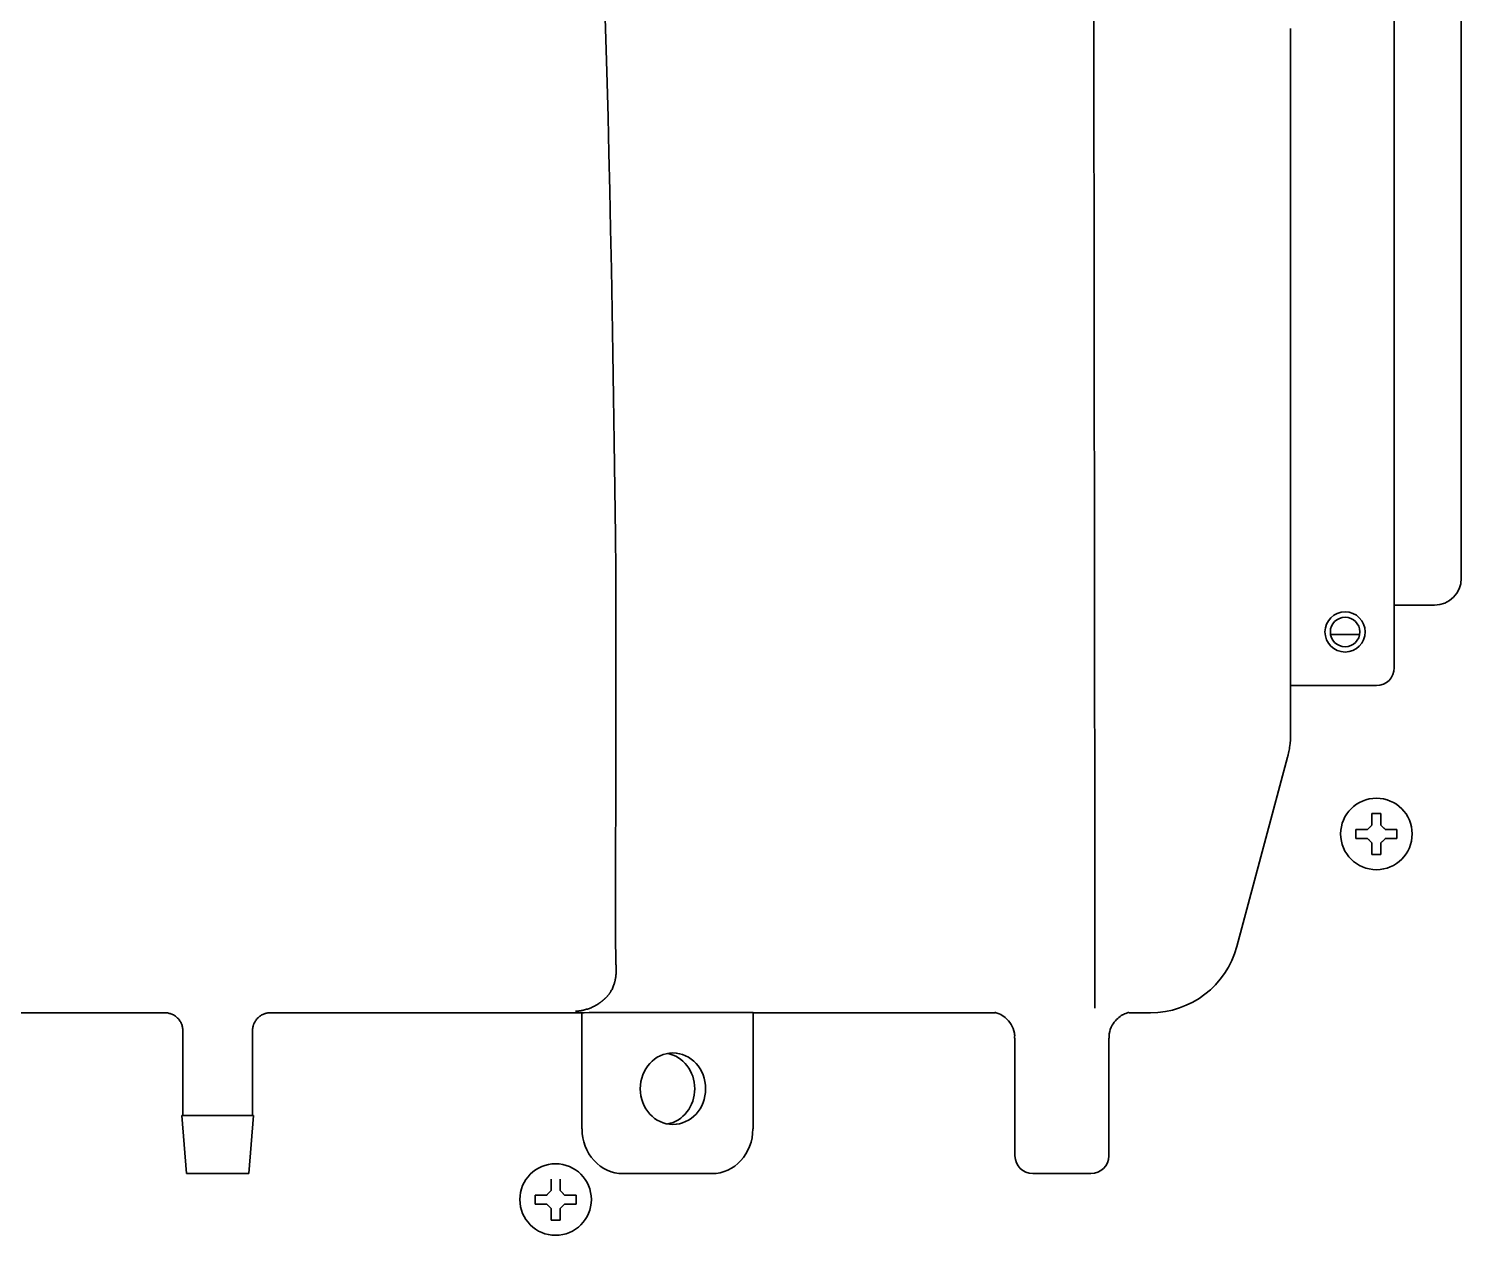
# Model space of a CAD drawing. Extents: x 6327 to 10269, y -393 to 3036.
# Drawn here: x 8597.3 to 8757.6, y 2335.8 to 2470.8 of the extents above; entities that cross this region are included whole.
import ezdxf

# ---------------------------------------------------------------- set-up
doc = ezdxf.new("R2010")
doc.units = 0
doc.header["$LTSCALE"] = 5
doc.layers.add('1', color=7, linetype='CONTINUOUS', true_color=0xffffff)

msp = doc.modelspace()

# ---------------------------------------------------------------- linework, layer by layer
at = {"layer": '1', "color": 7, "linetype": 'Continuous', "lineweight": 35}
for p, q in [((8750.07, 2399.33), (8750.07, 2574.45)), ((8757.57, 2473.33), (8757.57, 2409.33)), ((8738.47, 2470.82), (8738.47, 2391.92)), ((8754.57, 2406.33), (8750.07, 2406.33)), ((8742.95, 2403.03), (8746.19, 2403.03)), ((8738.47, 2397.33), (8748.07, 2397.33)), ((8738.13, 2389.31), (8736.41, 2382.9)), ((8736.41, 2382.9), (8732.46, 2368.14)), ((8745.77, 2380.73), (8745.77, 2381.23)), ((8750.37, 2381.23), (8750.37, 2380.73)), ((8745.77, 2380.23), (8745.77, 2380.73)), ((8750.37, 2380.73), (8750.37, 2380.23)), ((8598.56, 2360.73), (8596.02, 2360.73)), ((8606.07, 2360.74), (8606.07, 2360.73)), ((8612.57, 2360.73), (8606.07, 2360.73)), ((8630.87, 2360.73), (8624.37, 2360.73)), ((8640.93, 2360.73), (8638.39, 2360.73)), ((8655.09, 2360.73), (8648.44, 2360.73)), ((8659.45, 2360.73), (8657.96, 2360.73)), ((8659.19, 2360.73), (8659.19, 2347.73)), ((8659.45, 2360.73), (8660.04, 2360.75)), ((8660.7, 2360.76), (8678.07, 2360.74)), ((8678.37, 2347.73), (8678.37, 2360.74)), ((8680.59, 2360.73), (8678.37, 2360.73)), ((8684.78, 2360.73), (8683.46, 2360.73)), ((8695.66, 2360.73), (8691.71, 2360.73)), ((8705.42, 2360.73), (8702.59, 2360.73)), ((8722.8, 2360.73), (8720.41, 2360.73)), ((8614.57, 2358.73), (8614.57, 2349.23)), ((8622.37, 2349.23), (8622.37, 2358.73)), ((8707.65, 2357.88), (8707.65, 2344.73)), ((8718.15, 2344.73), (8718.15, 2357.88)), ((8618.47, 2349.23), (8614.47, 2349.23)), ((8614.47, 2349.23), (8614.97, 2342.73)), ((8622.47, 2349.23), (8618.47, 2349.23)), ((8621.97, 2342.73), (8622.47, 2349.23)), ((8659.23, 2347.73), (8659.19, 2347.73)), ((8614.97, 2342.73), (8621.97, 2342.73)), ((8664.61, 2342.73), (8663.8, 2342.73)), ((8673.76, 2342.73), (8664.61, 2342.73)), ((8709.65, 2342.73), (8716.15, 2342.73)), ((8653.97, 2339.83), (8653.97, 2340.33)), ((8653.97, 2339.33), (8653.97, 2339.83)), ((8658.57, 2340.33), (8658.57, 2339.83)), ((8658.57, 2339.83), (8658.57, 2339.33))]:
    msp.add_line(p, q, dxfattribs=at)
for centre, radius in [((8744.57, 2403.33), 2.25), ((8744.57, 2403.33), 1.65), ((8748.07, 2380.73), 4), ((8656.27, 2339.83), 4)]:
    msp.add_circle(centre, radius, dxfattribs=at)
for centre, radius, start, end in [((8754.57, 2409.33), 3, 270, 0), ((8748.07, 2399.33), 2, 270, 0), ((8709.65, 2344.73), 2, 180, 270), ((8716.15, 2344.73), 2, 270, 0)]:
    msp.add_arc(centre, radius, start, end, dxfattribs=at)
for centre, major_axis, ratio, start_param, end_param in [((8659.47, 2322.34), (-0.07, -182.94), 0.021861, 2.096015, 3.159067), ((8673.12, 3679.24), (-6.5, -2718.37), 0.002943, 5.199343, 5.215314), ((8733.48, 2391.25), (-0.44, -10.02), 0.496953, 1.654986, 1.659584), ((8722.8, 2370.73), (6.09, -7.94), 0.999758, 5.628804, 6.937567), ((8660.49, 2360.75), (-0.5, -0.003), 0.017454, 4.296121, 5.866917), ((8677.87, 2360.74), (-0.5, -0.003), 0.017454, 3.141082, 4.296121), ((8668.17, 2352.23), (0, 4), 0.914651, 3.308194, 6.116583), ((8663.8, 2347.73), (0, 5), 0.914651, 1.570796, 3.141593), ((8673.76, 2347.73), (0, -5), 0.914651, 0, 1.570796)]:
    msp.add_ellipse(centre, major_axis=major_axis, ratio=ratio, start_param=start_param, end_param=end_param, dxfattribs=at)
msp.add_ellipse((8669.39, 2352.23), major_axis=(0, -4), ratio=0.914651, dxfattribs=at)
for points, degree in [([(8716.43, 2501.74), (8716.59, 2369.25)], 1), ([(8747.57, 2381.73), (8747.57, 2381.78), (8747.57, 2381.89), (8747.57, 2382.05), (8747.57, 2382.21), (8747.57, 2382.36), (8747.57, 2382.52), (8747.57, 2382.67), (8747.57, 2382.84), (8747.57, 2382.96), (8747.57, 2383.03)], 3), ([(8747.57, 2383.03), (8747.74, 2383.03), (8748.07, 2383.03), (8748.41, 2383.03), (8748.57, 2383.03)], 3), ([(8747.07, 2381.23), (8747.1, 2381.25), (8747.14, 2381.3), (8747.22, 2381.37), (8747.29, 2381.44), (8747.36, 2381.51), (8747.43, 2381.58), (8747.5, 2381.65), (8747.55, 2381.7), (8747.57, 2381.73)], 3), ([(8748.57, 2381.73), (8748.6, 2381.7), (8748.65, 2381.65), (8748.72, 2381.58), (8748.8, 2381.5), (8748.87, 2381.43), (8748.93, 2381.36), (8749, 2381.3), (8749.05, 2381.25), (8749.07, 2381.23)], 3), ([(8749.07, 2381.23), (8749.13, 2381.23), (8749.24, 2381.23), (8749.4, 2381.23), (8749.56, 2381.23), (8749.71, 2381.23), (8749.86, 2381.23), (8750.02, 2381.23), (8750.19, 2381.23), (8750.31, 2381.23), (8750.37, 2381.23)], 3), ([(8747.07, 2380.23), (8747.02, 2380.23), (8746.91, 2380.23), (8746.75, 2380.23), (8746.59, 2380.23), (8746.43, 2380.23), (8746.28, 2380.23), (8746.13, 2380.23), (8745.96, 2380.23), (8745.84, 2380.23), (8745.77, 2380.23)], 3), ([(8747.57, 2379.73), (8747.55, 2379.75), (8747.5, 2379.8), (8747.42, 2379.88), (8747.35, 2379.95), (8747.28, 2380.02), (8747.21, 2380.09), (8747.14, 2380.16), (8747.1, 2380.2), (8747.07, 2380.23)], 3), ([(8749.07, 2380.23), (8749.05, 2380.2), (8749, 2380.15), (8748.93, 2380.08), (8748.86, 2380.01), (8748.79, 2379.94), (8748.72, 2379.87), (8748.64, 2379.8), (8748.6, 2379.75), (8748.57, 2379.73)], 3), ([(8748.57, 2379.73), (8748.57, 2379.67), (8748.57, 2379.56), (8748.57, 2379.4), (8748.57, 2379.24), (8748.57, 2379.09), (8748.57, 2378.94), (8748.57, 2378.78), (8748.57, 2378.61), (8748.57, 2378.49), (8748.57, 2378.43)], 3), ([(8748.57, 2378.43), (8748.41, 2378.43), (8748.07, 2378.43), (8747.74, 2378.43), (8747.57, 2378.43)], 3), ([(8716.59, 2361.25), (8716.59, 2361.25), (8716.59, 2361.29), (8716.59, 2361.41), (8716.59, 2361.61), (8716.59, 2361.88), (8716.59, 2362.23), (8716.59, 2362.63), (8716.59, 2363.1), (8716.59, 2363.63), (8716.59, 2364.21), (8716.59, 2364.84), (8716.59, 2365.51), (8716.59, 2366.21), (8716.59, 2366.94), (8716.59, 2367.7), (8716.59, 2368.47), (8716.59, 2368.99), (8716.59, 2369.25)], 3), ([(8657.96, 2360.73), (8656.57, 2360.72), (8655.09, 2360.73)], 2), ([(8683.46, 2360.72), (8681.97, 2360.73), (8680.59, 2360.72)], 2), ([(8655.77, 2340.83), (8655.77, 2340.88), (8655.77, 2340.99), (8655.77, 2341.15), (8655.77, 2341.31), (8655.77, 2341.46), (8655.77, 2341.62), (8655.77, 2341.77), (8655.77, 2341.94), (8655.77, 2342.06), (8655.77, 2342.13)], 3), ([(8655.27, 2340.33), (8655.3, 2340.35), (8655.34, 2340.4), (8655.42, 2340.47), (8655.49, 2340.54), (8655.56, 2340.61), (8655.63, 2340.68), (8655.7, 2340.75), (8655.75, 2340.8), (8655.77, 2340.83)], 3), ([(8656.77, 2340.83), (8656.8, 2340.8), (8656.85, 2340.75), (8656.92, 2340.68), (8657, 2340.6), (8657.07, 2340.53), (8657.13, 2340.46), (8657.2, 2340.4), (8657.25, 2340.35), (8657.27, 2340.33)], 3), ([(8657.27, 2340.33), (8657.33, 2340.33), (8657.44, 2340.33), (8657.6, 2340.33), (8657.76, 2340.33), (8657.91, 2340.33), (8658.06, 2340.33), (8658.22, 2340.33), (8658.39, 2340.33), (8658.51, 2340.33), (8658.57, 2340.33)], 3), ([(8655.27, 2339.33), (8655.22, 2339.33), (8655.11, 2339.33), (8654.95, 2339.33), (8654.79, 2339.33), (8654.63, 2339.33), (8654.48, 2339.33), (8654.33, 2339.33), (8654.16, 2339.33), (8654.04, 2339.33), (8653.97, 2339.33)], 3), ([(8655.77, 2338.83), (8655.75, 2338.85), (8655.7, 2338.9), (8655.62, 2338.98), (8655.55, 2339.05), (8655.48, 2339.12), (8655.41, 2339.19), (8655.34, 2339.26), (8655.3, 2339.3), (8655.27, 2339.33)], 3), ([(8657.27, 2339.33), (8657.25, 2339.3), (8657.2, 2339.25), (8657.13, 2339.18), (8657.06, 2339.11), (8656.99, 2339.04), (8656.92, 2338.97), (8656.84, 2338.9), (8656.8, 2338.85), (8656.77, 2338.83)], 3), ([(8656.77, 2338.83), (8656.77, 2338.77), (8656.77, 2338.66), (8656.77, 2338.5), (8656.77, 2338.34), (8656.77, 2338.19), (8656.77, 2338.04), (8656.77, 2337.88), (8656.77, 2337.71), (8656.77, 2337.59), (8656.77, 2337.53)], 3), ([(8656.77, 2337.53), (8656.61, 2337.53), (8656.27, 2337.53), (8655.94, 2337.53), (8655.77, 2337.53)], 3)]:
    msp.add_open_spline(points, degree=degree, dxfattribs=at)
for points, knots in [([(8663.01, 2407.23), (8663.01, 2408.37), (8663.01, 2409.51), (8662.99, 2411.79), (8662.98, 2412.93), (8662.97, 2414.07)], [0, 0, 0, 0, 0.5, 0.5, 1, 1, 1, 1]), ([(8738.13, 2389.31), (8738.14, 2389.34), (8738.15, 2389.36), (8738.16, 2389.42), (8738.18, 2389.5), (8738.22, 2389.68), (8738.26, 2389.84), (8738.32, 2390.16), (8738.36, 2390.37), (8738.44, 2391.01), (8738.47, 2391.44), (8738.47, 2391.88)], [0, 0, 0, 0, 0.03125, 0.03125, 0.0625, 0.125, 0.25, 0.25, 0.5, 0.5, 1, 1, 1, 1]), ([(8748.57, 2383.03), (8748.57, 2382.82), (8748.57, 2382.61), (8748.57, 2382.29), (8748.57, 2382.18), (8748.57, 2381.95), (8748.57, 2381.84), (8748.57, 2381.73)], [0, 0, 0, 0, 0.5, 0.5, 0.75, 0.75, 1, 1, 1, 1]), ([(8745.77, 2381.23), (8745.98, 2381.23), (8746.19, 2381.23), (8746.51, 2381.23), (8746.62, 2381.23), (8746.84, 2381.23), (8746.96, 2381.23), (8747.07, 2381.23)], [0, 0, 0, 0, 0.5, 0.5, 0.75, 0.75, 1, 1, 1, 1]), ([(8747.57, 2378.43), (8747.57, 2378.63), (8747.57, 2378.84), (8747.57, 2379.16), (8747.57, 2379.27), (8747.57, 2379.5), (8747.57, 2379.61), (8747.57, 2379.73)], [0, 0, 0, 0, 0.5, 0.5, 0.75, 0.75, 1, 1, 1, 1]), ([(8750.37, 2380.23), (8750.17, 2380.23), (8749.96, 2380.23), (8749.64, 2380.23), (8749.53, 2380.23), (8749.3, 2380.23), (8749.19, 2380.23), (8749.07, 2380.23)], [0, 0, 0, 0, 0.5, 0.5, 0.75, 0.75, 1, 1, 1, 1]), ([(8663.03, 2366.06), (8663.02, 2366.1), (8663.02, 2366.16), (8663.02, 2366.27), (8663.02, 2366.37), (8663.01, 2366.47), (8663.01, 2366.57), (8663.01, 2366.68), (8663.01, 2366.78), (8663, 2366.88), (8663, 2366.98), (8663, 2367.08), (8663, 2367.19), (8662.99, 2367.29), (8662.99, 2367.39), (8662.99, 2367.49), (8662.99, 2367.6), (8662.99, 2367.7), (8662.99, 2367.8), (8662.98, 2367.9), (8662.98, 2368.01), (8662.98, 2368.11), (8662.98, 2368.21), (8662.98, 2368.31), (8662.98, 2368.42), (8662.98, 2368.52), (8662.98, 2368.62), (8662.98, 2368.72), (8662.98, 2368.82), (8662.98, 2368.93), (8662.98, 2369), (8662.98, 2369.03)], [0, 0, 0, 0, 0.034473, 0.068944, 0.103415, 0.137885, 0.172354, 0.206823, 0.241292, 0.275761, 0.310231, 0.344701, 0.379171, 0.413643, 0.448115, 0.482589, 0.517065, 0.551542, 0.586021, 0.620502, 0.654986, 0.689472, 0.723961, 0.758454, 0.792949, 0.827448, 0.86195, 0.896456, 0.930967, 0.965481, 1, 1, 1, 1]), ([(8661.95, 2362.47), (8661.96, 2362.48), (8661.99, 2362.51), (8662.02, 2362.54), (8662.06, 2362.58), (8662.09, 2362.62), (8662.13, 2362.66), (8662.16, 2362.7), (8662.19, 2362.74), (8662.23, 2362.78), (8662.26, 2362.82), (8662.29, 2362.87), (8662.32, 2362.91), (8662.35, 2362.95), (8662.38, 2363), (8662.41, 2363.04), (8662.44, 2363.09), (8662.49, 2363.19), (8662.58, 2363.34), (8662.68, 2363.55), (8662.76, 2363.76), (8662.81, 2363.91), (8662.84, 2364), (8662.84, 2364.03), (8662.85, 2364.06), (8662.86, 2364.1), (8662.87, 2364.13), (8662.88, 2364.16), (8662.89, 2364.19), (8662.89, 2364.22), (8662.9, 2364.25), (8662.91, 2364.28), (8662.92, 2364.31), (8662.92, 2364.34), (8662.93, 2364.37), (8662.94, 2364.4), (8662.94, 2364.44), (8662.95, 2364.47), (8662.95, 2364.5), (8662.96, 2364.53), (8662.97, 2364.56), (8662.97, 2364.59), (8662.98, 2364.62), (8662.98, 2364.66), (8662.99, 2364.69), (8662.99, 2364.72), (8663, 2364.75), (8663, 2364.78), (8663, 2364.81), (8663.01, 2364.85), (8663.01, 2364.88), (8663.01, 2364.91), (8663.02, 2364.94), (8663.02, 2364.97), (8663.02, 2365), (8663.03, 2365.04), (8663.03, 2365.07), (8663.03, 2365.1), (8663.03, 2365.13), (8663.04, 2365.16), (8663.04, 2365.2), (8663.04, 2365.23), (8663.04, 2365.26), (8663.04, 2365.29), (8663.04, 2365.32), (8663.04, 2365.36), (8663.05, 2365.39), (8663.05, 2365.42), (8663.05, 2365.45), (8663.05, 2365.48), (8663.05, 2365.52), (8663.05, 2365.55), (8663.05, 2365.58), (8663.05, 2365.61), (8663.05, 2365.64), (8663.05, 2365.68), (8663.04, 2365.71), (8663.04, 2365.74), (8663.04, 2365.77), (8663.04, 2365.81), (8663.04, 2365.84), (8663.04, 2365.87), (8663.04, 2365.9), (8663.03, 2365.93), (8663.03, 2365.97), (8663.03, 2366), (8663.03, 2366.03), (8663.03, 2366.05), (8663.03, 2366.06)], [0, 0, 0, 0, 0.014888, 0.029765, 0.04463, 0.059483, 0.074324, 0.089151, 0.103965, 0.118764, 0.133549, 0.148318, 0.163072, 0.177809, 0.19253, 0.207234, 0.221919, 0.236587, 0.302543, 0.365556, 0.425649, 0.482864, 0.491093, 0.499306, 0.507503, 0.515686, 0.523853, 0.532006, 0.540143, 0.548266, 0.556374, 0.564467, 0.572546, 0.580611, 0.588662, 0.596699, 0.604722, 0.612731, 0.620727, 0.628709, 0.636678, 0.644635, 0.652578, 0.660509, 0.668427, 0.676332, 0.684226, 0.692108, 0.699977, 0.707836, 0.715682, 0.723518, 0.731342, 0.739156, 0.746959, 0.754752, 0.762534, 0.770306, 0.778069, 0.785822, 0.793566, 0.8013, 0.809026, 0.816743, 0.824451, 0.832152, 0.839844, 0.847529, 0.855206, 0.862876, 0.870539, 0.878196, 0.885845, 0.893489, 0.901127, 0.908759, 0.916386, 0.924007, 0.931624, 0.939236, 0.946844, 0.954447, 0.962047, 0.969643, 0.977237, 0.984827, 0.992415, 1, 1, 1, 1]), ([(8658.51, 2360.89), (8658.52, 2360.89), (8658.54, 2360.89), (8658.57, 2360.89), (8658.61, 2360.9), (8658.64, 2360.9), (8658.67, 2360.9), (8658.7, 2360.9), (8658.74, 2360.91), (8658.77, 2360.91), (8658.8, 2360.91), (8658.83, 2360.92), (8658.86, 2360.92), (8658.89, 2360.93), (8658.92, 2360.93), (8658.94, 2360.93), (8658.97, 2360.94), (8659, 2360.94), (8659.03, 2360.95), (8659.05, 2360.95), (8659.08, 2360.95), (8659.1, 2360.96), (8659.13, 2360.96), (8659.15, 2360.97), (8659.18, 2360.97), (8659.2, 2360.98), (8659.23, 2360.98), (8659.25, 2360.99), (8659.27, 2360.99), (8659.29, 2361), (8659.31, 2361), (8659.34, 2361.01), (8659.36, 2361.01), (8659.38, 2361.02), (8659.47, 2361.04), (8659.62, 2361.08), (8659.84, 2361.14), (8660.04, 2361.22), (8660.26, 2361.3), (8660.49, 2361.41), (8660.74, 2361.54), (8660.98, 2361.68), (8661.14, 2361.79), (8661.25, 2361.87), (8661.31, 2361.91), (8661.36, 2361.95), (8661.42, 2361.99), (8661.47, 2362.04), (8661.52, 2362.08), (8661.57, 2362.12), (8661.62, 2362.16), (8661.67, 2362.21), (8661.72, 2362.25), (8661.77, 2362.29), (8661.81, 2362.34), (8661.86, 2362.38), (8661.91, 2362.42), (8661.93, 2362.45), (8661.95, 2362.47)], [0, 0, 0, 0, 0.009635, 0.019144, 0.028529, 0.037788, 0.046923, 0.055933, 0.064817, 0.073577, 0.082211, 0.090721, 0.099106, 0.107365, 0.1155, 0.123509, 0.131394, 0.139153, 0.146788, 0.154297, 0.161682, 0.168941, 0.176076, 0.183085, 0.18997, 0.19673, 0.203364, 0.209874, 0.216258, 0.222517, 0.228652, 0.234661, 0.240546, 0.246305, 0.25194, 0.317238, 0.378821, 0.436688, 0.49084, 0.566566, 0.638712, 0.707282, 0.77228, 0.788869, 0.805256, 0.821442, 0.837426, 0.85321, 0.868792, 0.884173, 0.899353, 0.914332, 0.929111, 0.943689, 0.958067, 0.972244, 0.986222, 1, 1, 1, 1]), ([(8606.07, 2360.73), (8606.06, 2360.73), (8606.03, 2360.73), (8605.99, 2360.73), (8605.94, 2360.73), (8605.9, 2360.73), (8605.86, 2360.73), (8605.81, 2360.73), (8605.77, 2360.73), (8605.73, 2360.73), (8605.68, 2360.73), (8605.64, 2360.73), (8605.6, 2360.73), (8605.55, 2360.73), (8605.51, 2360.73), (8605.47, 2360.73), (8605.42, 2360.73), (8605.38, 2360.73), (8605.34, 2360.73), (8605.29, 2360.73), (8605.25, 2360.73), (8605.21, 2360.73), (8605.16, 2360.73), (8605.12, 2360.73), (8605.08, 2360.73), (8605.03, 2360.73), (8604.99, 2360.73), (8604.95, 2360.73), (8604.9, 2360.73), (8604.86, 2360.73), (8604.82, 2360.73), (8604.77, 2360.73), (8604.73, 2360.73), (8604.69, 2360.73), (8604.64, 2360.73), (8604.6, 2360.73), (8604.56, 2360.73), (8604.52, 2360.73), (8604.47, 2360.73), (8604.43, 2360.73), (8604.39, 2360.73), (8604.34, 2360.73), (8604.3, 2360.73), (8604.26, 2360.73), (8604.21, 2360.73), (8604.17, 2360.73), (8604.13, 2360.73), (8604.09, 2360.73), (8604.04, 2360.73), (8604, 2360.73), (8603.96, 2360.73), (8603.92, 2360.73), (8603.87, 2360.73), (8603.83, 2360.73), (8603.79, 2360.73), (8603.75, 2360.73), (8603.7, 2360.73), (8603.66, 2360.73), (8603.62, 2360.73), (8603.58, 2360.73), (8603.53, 2360.73), (8603.49, 2360.73), (8603.45, 2360.73), (8603.41, 2360.73), (8603.37, 2360.73), (8603.32, 2360.73), (8603.28, 2360.73), (8603.24, 2360.73), (8603.2, 2360.73), (8603.16, 2360.73), (8603.12, 2360.73), (8603.07, 2360.73), (8603.03, 2360.73), (8602.99, 2360.73), (8602.95, 2360.73), (8602.91, 2360.73), (8602.87, 2360.73), (8602.83, 2360.73), (8602.79, 2360.73), (8602.75, 2360.73), (8602.7, 2360.73), (8602.66, 2360.73), (8602.62, 2360.73), (8602.58, 2360.73), (8602.54, 2360.73), (8602.5, 2360.73), (8602.46, 2360.73), (8602.42, 2360.73), (8602.38, 2360.73), (8602.34, 2360.73), (8602.3, 2360.73), (8602.26, 2360.73), (8602.22, 2360.73), (8602.18, 2360.73), (8602.14, 2360.73), (8602.1, 2360.73), (8602.06, 2360.73), (8602.02, 2360.73), (8601.99, 2360.73), (8601.95, 2360.73), (8601.91, 2360.73), (8601.87, 2360.73), (8601.83, 2360.73), (8601.79, 2360.73), (8601.75, 2360.73), (8601.71, 2360.73), (8601.68, 2360.73), (8601.64, 2360.73), (8601.52, 2360.73), (8601.32, 2360.73), (8601.06, 2360.73), (8600.79, 2360.73), (8600.53, 2360.73), (8600.28, 2360.73), (8600.03, 2360.73), (8599.86, 2360.73), (8599.76, 2360.73), (8599.72, 2360.73), (8599.68, 2360.73), (8599.65, 2360.73), (8599.61, 2360.73), (8599.57, 2360.73), (8599.53, 2360.73), (8599.49, 2360.73), (8599.45, 2360.73), (8599.42, 2360.73), (8599.38, 2360.73), (8599.34, 2360.73), (8599.3, 2360.73), (8599.27, 2360.73), (8599.23, 2360.73), (8599.19, 2360.73), (8599.15, 2360.73), (8599.12, 2360.73), (8599.08, 2360.73), (8599.05, 2360.73), (8599.01, 2360.73), (8598.97, 2360.73), (8598.94, 2360.73), (8598.91, 2360.73), (8598.87, 2360.73), (8598.84, 2360.73), (8598.8, 2360.73), (8598.77, 2360.73), (8598.74, 2360.73), (8598.71, 2360.73), (8598.68, 2360.73), (8598.65, 2360.73), (8598.62, 2360.73), (8598.59, 2360.73), (8598.57, 2360.73), (8598.56, 2360.73)], [0, 0, 0, 0, 0.004433, 0.008867, 0.013303, 0.01774, 0.022178, 0.026617, 0.031058, 0.035501, 0.039945, 0.04439, 0.048837, 0.053286, 0.057736, 0.062188, 0.066641, 0.071097, 0.075553, 0.080012, 0.084472, 0.088934, 0.093398, 0.097863, 0.10233, 0.1068, 0.111271, 0.115743, 0.120218, 0.124695, 0.129174, 0.133654, 0.138137, 0.142621, 0.147108, 0.151597, 0.156087, 0.16058, 0.165075, 0.169572, 0.174071, 0.178572, 0.183076, 0.187582, 0.192089, 0.196599, 0.201112, 0.205626, 0.210143, 0.214662, 0.219183, 0.223707, 0.228233, 0.232761, 0.237292, 0.241825, 0.246361, 0.250898, 0.255439, 0.259982, 0.264527, 0.269075, 0.273625, 0.278178, 0.282733, 0.287291, 0.291851, 0.296414, 0.30098, 0.305548, 0.310119, 0.314692, 0.319268, 0.323847, 0.328429, 0.333013, 0.3376, 0.34219, 0.346782, 0.351378, 0.355976, 0.360577, 0.365181, 0.369788, 0.374397, 0.37901, 0.383625, 0.388244, 0.392866, 0.39749, 0.402118, 0.406748, 0.411382, 0.416019, 0.420659, 0.425302, 0.429949, 0.434598, 0.439251, 0.443907, 0.448567, 0.453229, 0.457896, 0.462565, 0.467238, 0.471915, 0.476594, 0.481278, 0.485965, 0.519989, 0.554711, 0.590124, 0.626216, 0.662979, 0.700405, 0.738488, 0.744857, 0.751297, 0.757805, 0.764382, 0.771028, 0.777742, 0.784523, 0.791371, 0.798286, 0.805267, 0.812313, 0.819424, 0.8266, 0.833839, 0.841143, 0.84851, 0.855939, 0.863431, 0.870985, 0.8786, 0.886276, 0.894014, 0.901811, 0.909669, 0.917586, 0.925563, 0.933599, 0.941695, 0.949848, 0.958061, 0.966332, 0.974662, 0.983049, 0.991496, 1, 1, 1, 1]), ([(8612.57, 2360.73), (8612.7, 2360.73), (8612.83, 2360.71), (8613.09, 2360.66), (8613.22, 2360.62), (8613.46, 2360.52), (8613.58, 2360.46), (8613.79, 2360.32), (8613.89, 2360.23), (8614.08, 2360.05), (8614.16, 2359.95), (8614.31, 2359.73), (8614.37, 2359.61), (8614.47, 2359.37), (8614.51, 2359.24), (8614.56, 2358.99), (8614.57, 2358.86), (8614.57, 2358.73)], [0, 0, 0, 0, 0.125, 0.125, 0.25, 0.25, 0.375, 0.375, 0.5, 0.5, 0.625, 0.625, 0.75, 0.75, 0.875, 0.875, 1, 1, 1, 1]), ([(8622.37, 2358.73), (8622.37, 2358.74), (8622.37, 2358.76), (8622.37, 2358.79), (8622.38, 2358.84), (8622.38, 2358.89), (8622.39, 2358.99), (8622.41, 2359.12), (8622.44, 2359.24), (8622.47, 2359.34), (8622.48, 2359.37), (8622.49, 2359.41), (8622.5, 2359.43), (8622.51, 2359.46), (8622.52, 2359.48), (8622.58, 2359.61), (8622.64, 2359.73), (8622.75, 2359.89), (8622.78, 2359.94), (8622.85, 2360.02), (8622.87, 2360.04), (8622.91, 2360.09), (8622.93, 2360.12), (8623.05, 2360.23), (8623.15, 2360.31), (8623.29, 2360.41), (8623.31, 2360.42), (8623.37, 2360.46), (8623.4, 2360.47), (8623.49, 2360.52), (8623.6, 2360.58), (8623.73, 2360.62), (8623.82, 2360.65), (8623.85, 2360.66), (8623.92, 2360.67), (8623.95, 2360.68), (8624.11, 2360.71), (8624.24, 2360.73), (8624.37, 2360.73)], [0, 0, 0, 0, 0.015625, 0.015625, 0.03125, 0.0625, 0.0625, 0.125, 0.1875, 0.1875, 0.21875, 0.21875, 0.234375, 0.234375, 0.25, 0.25, 0.375, 0.375, 0.4375, 0.4375, 0.46875, 0.46875, 0.5, 0.5, 0.625, 0.625, 0.65625, 0.65625, 0.6875, 0.6875, 0.75, 0.8125, 0.8125, 0.84375, 0.84375, 0.875, 0.875, 1, 1, 1, 1]), ([(8638.39, 2360.73), (8638.38, 2360.73), (8638.37, 2360.73), (8638.36, 2360.73), (8638.34, 2360.73), (8638.33, 2360.73), (8638.31, 2360.73), (8638.29, 2360.73), (8638.28, 2360.73), (8638.26, 2360.73), (8638.25, 2360.73), (8638.23, 2360.73), (8638.21, 2360.73), (8638.19, 2360.73), (8638.18, 2360.73), (8638.16, 2360.73), (8638.14, 2360.73), (8638.12, 2360.73), (8638.11, 2360.73), (8638.09, 2360.73), (8638.07, 2360.73), (8638.05, 2360.73), (8638.03, 2360.73), (8638.02, 2360.73), (8638, 2360.73), (8637.98, 2360.73), (8637.96, 2360.73), (8637.94, 2360.73), (8637.92, 2360.73), (8637.9, 2360.73), (8637.89, 2360.73), (8637.87, 2360.73), (8637.85, 2360.73), (8637.83, 2360.73), (8637.81, 2360.73), (8637.79, 2360.73), (8637.77, 2360.73), (8637.75, 2360.73), (8637.73, 2360.73), (8637.71, 2360.73), (8637.69, 2360.73), (8637.67, 2360.73), (8637.65, 2360.73), (8637.63, 2360.73), (8637.61, 2360.73), (8637.59, 2360.73), (8637.57, 2360.73), (8637.55, 2360.73), (8637.53, 2360.73), (8637.51, 2360.73), (8637.49, 2360.73), (8637.47, 2360.73), (8637.45, 2360.73), (8637.43, 2360.73), (8637.41, 2360.73), (8637.39, 2360.73), (8637.37, 2360.73), (8637.35, 2360.73), (8637.33, 2360.73), (8637.31, 2360.73), (8637.29, 2360.73), (8637.27, 2360.73), (8637.25, 2360.73), (8637.23, 2360.73), (8637.21, 2360.73), (8637.19, 2360.73), (8637.17, 2360.73), (8637.09, 2360.73), (8636.96, 2360.73), (8636.78, 2360.73), (8636.58, 2360.73), (8636.38, 2360.73), (8636.18, 2360.73), (8635.98, 2360.73), (8635.77, 2360.73), (8635.56, 2360.73), (8635.39, 2360.73), (8635.28, 2360.73), (8635.21, 2360.73), (8635.13, 2360.73), (8635.06, 2360.73), (8634.99, 2360.73), (8634.92, 2360.73), (8634.85, 2360.73), (8634.77, 2360.73), (8634.7, 2360.73), (8634.63, 2360.73), (8634.55, 2360.73), (8634.48, 2360.73), (8634.4, 2360.73), (8634.33, 2360.73), (8634.26, 2360.73), (8634.18, 2360.73), (8634.1, 2360.73), (8634.03, 2360.73), (8633.95, 2360.73), (8633.88, 2360.73), (8633.8, 2360.73), (8633.72, 2360.73), (8633.65, 2360.73), (8633.57, 2360.73), (8633.49, 2360.73), (8633.41, 2360.73), (8633.34, 2360.73), (8633.26, 2360.73), (8633.18, 2360.73), (8633.1, 2360.73), (8633.02, 2360.73), (8632.94, 2360.73), (8632.87, 2360.73), (8632.79, 2360.73), (8632.71, 2360.73), (8632.63, 2360.73), (8632.55, 2360.73), (8632.47, 2360.73), (8632.39, 2360.73), (8632.31, 2360.73), (8632.23, 2360.73), (8632.15, 2360.73), (8632.07, 2360.73), (8631.99, 2360.73), (8631.91, 2360.73), (8631.83, 2360.73), (8631.75, 2360.73), (8631.67, 2360.73), (8631.59, 2360.73), (8631.51, 2360.73), (8631.43, 2360.73), (8631.35, 2360.73), (8631.27, 2360.73), (8631.19, 2360.73), (8631.11, 2360.73), (8631.03, 2360.73), (8630.95, 2360.73), (8630.9, 2360.73), (8630.87, 2360.73)], [0, 0, 0, 0, 0.004529, 0.009041, 0.013536, 0.018015, 0.022476, 0.026922, 0.03135, 0.035762, 0.040157, 0.044535, 0.048896, 0.053241, 0.057569, 0.06188, 0.066174, 0.070451, 0.074711, 0.078954, 0.083181, 0.08739, 0.091582, 0.095756, 0.099914, 0.104054, 0.108177, 0.112283, 0.116371, 0.120442, 0.124495, 0.12853, 0.132548, 0.136548, 0.140531, 0.144495, 0.148442, 0.15237, 0.156281, 0.160173, 0.164048, 0.167904, 0.171741, 0.175561, 0.179361, 0.183144, 0.186907, 0.190652, 0.194378, 0.198086, 0.201774, 0.205444, 0.209094, 0.212726, 0.216338, 0.219931, 0.223504, 0.227058, 0.230593, 0.234108, 0.237603, 0.241079, 0.244535, 0.247971, 0.251387, 0.254783, 0.258159, 0.261515, 0.291174, 0.320439, 0.349309, 0.377781, 0.405852, 0.433518, 0.460774, 0.487615, 0.514039, 0.522678, 0.531305, 0.53992, 0.548524, 0.557117, 0.565698, 0.574269, 0.582828, 0.591378, 0.599916, 0.608445, 0.616963, 0.625472, 0.633971, 0.64246, 0.650939, 0.659409, 0.66787, 0.676322, 0.684764, 0.693198, 0.701623, 0.710039, 0.718447, 0.726846, 0.735237, 0.743619, 0.751994, 0.76036, 0.768719, 0.777069, 0.785412, 0.793748, 0.802076, 0.810396, 0.818709, 0.827015, 0.835314, 0.843606, 0.851891, 0.86017, 0.868441, 0.876707, 0.884966, 0.893218, 0.901465, 0.909706, 0.91794, 0.926169, 0.934393, 0.942611, 0.950824, 0.959032, 0.967235, 0.975433, 0.983626, 0.991815, 1, 1, 1, 1]), ([(8648.44, 2360.73), (8648.43, 2360.73), (8648.4, 2360.73), (8648.36, 2360.73), (8648.31, 2360.73), (8648.27, 2360.73), (8648.23, 2360.73), (8648.18, 2360.73), (8648.14, 2360.73), (8648.1, 2360.73), (8648.05, 2360.73), (8648.01, 2360.73), (8647.97, 2360.73), (8647.92, 2360.73), (8647.88, 2360.73), (8647.84, 2360.73), (8647.79, 2360.73), (8647.75, 2360.73), (8647.71, 2360.73), (8647.66, 2360.73), (8647.62, 2360.73), (8647.58, 2360.73), (8647.53, 2360.73), (8647.49, 2360.73), (8647.45, 2360.73), (8647.4, 2360.73), (8647.36, 2360.73), (8647.32, 2360.73), (8647.27, 2360.73), (8647.23, 2360.73), (8647.19, 2360.73), (8647.14, 2360.73), (8647.1, 2360.73), (8647.06, 2360.73), (8647.01, 2360.73), (8646.97, 2360.73), (8646.93, 2360.73), (8646.89, 2360.73), (8646.84, 2360.73), (8646.8, 2360.73), (8646.76, 2360.73), (8646.71, 2360.73), (8646.67, 2360.73), (8646.63, 2360.73), (8646.58, 2360.73), (8646.54, 2360.73), (8646.5, 2360.73), (8646.46, 2360.73), (8646.41, 2360.73), (8646.37, 2360.73), (8646.33, 2360.73), (8646.29, 2360.73), (8646.24, 2360.73), (8646.2, 2360.73), (8646.16, 2360.73), (8646.12, 2360.73), (8646.07, 2360.73), (8646.03, 2360.73), (8645.99, 2360.73), (8645.95, 2360.73), (8645.9, 2360.73), (8645.86, 2360.73), (8645.82, 2360.73), (8645.78, 2360.73), (8645.74, 2360.73), (8645.69, 2360.73), (8645.65, 2360.73), (8645.61, 2360.73), (8645.57, 2360.73), (8645.53, 2360.73), (8645.49, 2360.73), (8645.44, 2360.73), (8645.4, 2360.73), (8645.36, 2360.73), (8645.32, 2360.73), (8645.28, 2360.73), (8645.24, 2360.73), (8645.2, 2360.73), (8645.16, 2360.73), (8645.12, 2360.73), (8645.07, 2360.73), (8645.03, 2360.73), (8644.99, 2360.73), (8644.95, 2360.73), (8644.91, 2360.73), (8644.87, 2360.73), (8644.83, 2360.73), (8644.79, 2360.73), (8644.75, 2360.73), (8644.71, 2360.73), (8644.67, 2360.73), (8644.63, 2360.73), (8644.59, 2360.73), (8644.55, 2360.73), (8644.51, 2360.73), (8644.47, 2360.73), (8644.43, 2360.73), (8644.39, 2360.73), (8644.35, 2360.73), (8644.32, 2360.73), (8644.28, 2360.73), (8644.24, 2360.73), (8644.2, 2360.73), (8644.16, 2360.73), (8644.12, 2360.73), (8644.08, 2360.73), (8644.05, 2360.73), (8644.01, 2360.73), (8643.89, 2360.73), (8643.69, 2360.73), (8643.43, 2360.73), (8643.16, 2360.73), (8642.9, 2360.73), (8642.65, 2360.73), (8642.4, 2360.73), (8642.23, 2360.73), (8642.13, 2360.73), (8642.09, 2360.73), (8642.05, 2360.73), (8642.02, 2360.73), (8641.98, 2360.73), (8641.94, 2360.73), (8641.9, 2360.73), (8641.86, 2360.73), (8641.82, 2360.73), (8641.79, 2360.73), (8641.75, 2360.73), (8641.71, 2360.73), (8641.67, 2360.73), (8641.64, 2360.73), (8641.6, 2360.73), (8641.56, 2360.73), (8641.52, 2360.73), (8641.49, 2360.73), (8641.45, 2360.73), (8641.42, 2360.73), (8641.38, 2360.73), (8641.34, 2360.73), (8641.31, 2360.73), (8641.27, 2360.73), (8641.24, 2360.73), (8641.21, 2360.73), (8641.17, 2360.73), (8641.14, 2360.73), (8641.11, 2360.73), (8641.08, 2360.73), (8641.05, 2360.73), (8641.01, 2360.73), (8640.98, 2360.73), (8640.96, 2360.73), (8640.94, 2360.73), (8640.93, 2360.73)], [0, 0, 0, 0, 0.004433, 0.008867, 0.013303, 0.01774, 0.022178, 0.026617, 0.031058, 0.035501, 0.039945, 0.04439, 0.048837, 0.053286, 0.057736, 0.062188, 0.066641, 0.071096, 0.075553, 0.080012, 0.084472, 0.088934, 0.093398, 0.097863, 0.10233, 0.1068, 0.111271, 0.115743, 0.120218, 0.124695, 0.129174, 0.133654, 0.138137, 0.142621, 0.147108, 0.151597, 0.156087, 0.16058, 0.165075, 0.169572, 0.174071, 0.178572, 0.183076, 0.187581, 0.192089, 0.196599, 0.201112, 0.205626, 0.210143, 0.214662, 0.219183, 0.223707, 0.228233, 0.232761, 0.237292, 0.241825, 0.246361, 0.250898, 0.255439, 0.259982, 0.264527, 0.269075, 0.273625, 0.278177, 0.282733, 0.287291, 0.291851, 0.296414, 0.30098, 0.305548, 0.310119, 0.314692, 0.319268, 0.323847, 0.328429, 0.333013, 0.3376, 0.34219, 0.346782, 0.351378, 0.355976, 0.360577, 0.365181, 0.369787, 0.374397, 0.37901, 0.383625, 0.388244, 0.392865, 0.39749, 0.402118, 0.406748, 0.411382, 0.416019, 0.420659, 0.425302, 0.429949, 0.434598, 0.439251, 0.443907, 0.448567, 0.453229, 0.457896, 0.462565, 0.467238, 0.471914, 0.476594, 0.481278, 0.485965, 0.519989, 0.554711, 0.590123, 0.626216, 0.662979, 0.700405, 0.738488, 0.744857, 0.751297, 0.757805, 0.764382, 0.771028, 0.777742, 0.784523, 0.791371, 0.798286, 0.805267, 0.812313, 0.819424, 0.8266, 0.833839, 0.841143, 0.84851, 0.855939, 0.863431, 0.870985, 0.8786, 0.886276, 0.894014, 0.901811, 0.909669, 0.917586, 0.925563, 0.933599, 0.941695, 0.949848, 0.958061, 0.966332, 0.974662, 0.983049, 0.991496, 1, 1, 1, 1]), ([(8691.71, 2360.73), (8691.7, 2360.73), (8691.69, 2360.73), (8691.67, 2360.73), (8691.64, 2360.73), (8691.62, 2360.73), (8691.6, 2360.73), (8691.58, 2360.73), (8691.56, 2360.73), (8691.53, 2360.73), (8691.51, 2360.73), (8691.49, 2360.73), (8691.47, 2360.73), (8691.44, 2360.73), (8691.42, 2360.73), (8691.4, 2360.73), (8691.37, 2360.73), (8691.35, 2360.73), (8691.32, 2360.73), (8691.3, 2360.73), (8691.28, 2360.73), (8691.25, 2360.73), (8691.23, 2360.73), (8691.2, 2360.73), (8691.18, 2360.73), (8691.15, 2360.73), (8691.13, 2360.73), (8691.1, 2360.73), (8691.08, 2360.73), (8691.05, 2360.73), (8691.03, 2360.73), (8691, 2360.73), (8690.98, 2360.73), (8690.95, 2360.73), (8690.92, 2360.73), (8690.9, 2360.73), (8690.87, 2360.73), (8690.85, 2360.73), (8690.82, 2360.73), (8690.79, 2360.73), (8690.77, 2360.73), (8690.74, 2360.73), (8690.71, 2360.73), (8690.69, 2360.73), (8690.66, 2360.73), (8690.63, 2360.73), (8690.6, 2360.73), (8690.58, 2360.73), (8690.55, 2360.73), (8690.52, 2360.73), (8690.49, 2360.73), (8690.47, 2360.73), (8690.44, 2360.73), (8690.41, 2360.73), (8690.26, 2360.73), (8689.99, 2360.73), (8689.57, 2360.73), (8689.14, 2360.73), (8688.69, 2360.73), (8688.23, 2360.73), (8687.75, 2360.73), (8687.27, 2360.73), (8686.91, 2360.73), (8686.69, 2360.73), (8686.6, 2360.73), (8686.52, 2360.73), (8686.43, 2360.73), (8686.34, 2360.73), (8686.26, 2360.73), (8686.17, 2360.73), (8686.08, 2360.73), (8686, 2360.73), (8685.91, 2360.73), (8685.82, 2360.73), (8685.74, 2360.73), (8685.65, 2360.73), (8685.56, 2360.73), (8685.47, 2360.73), (8685.39, 2360.73), (8685.3, 2360.73), (8685.21, 2360.73), (8685.13, 2360.73), (8685.04, 2360.73), (8684.95, 2360.73), (8684.87, 2360.73), (8684.81, 2360.73), (8684.78, 2360.73)], [0, 0, 0, 0, 0.005051, 0.010095, 0.015132, 0.02016, 0.025182, 0.030196, 0.035203, 0.040202, 0.045195, 0.05018, 0.055158, 0.060129, 0.065092, 0.070049, 0.074999, 0.079942, 0.084878, 0.089807, 0.094729, 0.099644, 0.104553, 0.109455, 0.11435, 0.119238, 0.124119, 0.128994, 0.133862, 0.138723, 0.143578, 0.148426, 0.153268, 0.158102, 0.162931, 0.167752, 0.172567, 0.177376, 0.182177, 0.186973, 0.191761, 0.196544, 0.201319, 0.206088, 0.210851, 0.215607, 0.220356, 0.225099, 0.229835, 0.234565, 0.239288, 0.244004, 0.248714, 0.253418, 0.258115, 0.322508, 0.38599, 0.44855, 0.510167, 0.573423, 0.635913, 0.697625, 0.75855, 0.769227, 0.779887, 0.790529, 0.801154, 0.811762, 0.822353, 0.832927, 0.843485, 0.854026, 0.864551, 0.87506, 0.885553, 0.89603, 0.906492, 0.916939, 0.92737, 0.937788, 0.948191, 0.958579, 0.968954, 0.979316, 0.989664, 1, 1, 1, 1]), ([(8702.59, 2360.73), (8702.58, 2360.73), (8702.55, 2360.73), (8702.51, 2360.73), (8702.46, 2360.73), (8702.42, 2360.73), (8702.38, 2360.73), (8702.33, 2360.73), (8702.29, 2360.73), (8702.25, 2360.73), (8702.2, 2360.73), (8702.16, 2360.73), (8702.12, 2360.73), (8702.07, 2360.73), (8702.03, 2360.73), (8701.99, 2360.73), (8701.94, 2360.73), (8701.9, 2360.73), (8701.86, 2360.73), (8701.81, 2360.73), (8701.77, 2360.73), (8701.72, 2360.73), (8701.68, 2360.73), (8701.64, 2360.73), (8701.59, 2360.73), (8701.55, 2360.73), (8701.51, 2360.73), (8701.46, 2360.73), (8701.42, 2360.73), (8701.38, 2360.73), (8701.33, 2360.73), (8701.29, 2360.73), (8701.25, 2360.73), (8701.2, 2360.73), (8701.16, 2360.73), (8701.12, 2360.73), (8701.07, 2360.73), (8701.03, 2360.73), (8700.99, 2360.73), (8700.94, 2360.73), (8700.9, 2360.73), (8700.86, 2360.73), (8700.81, 2360.73), (8700.77, 2360.73), (8700.73, 2360.73), (8700.68, 2360.73), (8700.64, 2360.73), (8700.45, 2360.73), (8700.1, 2360.73), (8699.62, 2360.73), (8699.14, 2360.73), (8698.68, 2360.73), (8698.23, 2360.73), (8697.8, 2360.73), (8697.39, 2360.73), (8697.1, 2360.73), (8696.93, 2360.73), (8696.88, 2360.73), (8696.82, 2360.73), (8696.76, 2360.73), (8696.71, 2360.73), (8696.65, 2360.73), (8696.6, 2360.73), (8696.54, 2360.73), (8696.49, 2360.73), (8696.44, 2360.73), (8696.38, 2360.73), (8696.33, 2360.73), (8696.28, 2360.73), (8696.23, 2360.73), (8696.18, 2360.73), (8696.13, 2360.73), (8696.08, 2360.73), (8696.03, 2360.73), (8695.98, 2360.73), (8695.93, 2360.73), (8695.89, 2360.73), (8695.84, 2360.73), (8695.8, 2360.73), (8695.75, 2360.73), (8695.71, 2360.73), (8695.68, 2360.73), (8695.66, 2360.73)], [0, 0, 0, 0, 0.005159, 0.010321, 0.015487, 0.020656, 0.025829, 0.031005, 0.036185, 0.041369, 0.046557, 0.051749, 0.056944, 0.062143, 0.067347, 0.072554, 0.077765, 0.08298, 0.088199, 0.093423, 0.09865, 0.103882, 0.109118, 0.114358, 0.119602, 0.124851, 0.130103, 0.135361, 0.140622, 0.145888, 0.151158, 0.156433, 0.161712, 0.166996, 0.172284, 0.177577, 0.182874, 0.188176, 0.193482, 0.198793, 0.204108, 0.209428, 0.214753, 0.220082, 0.225416, 0.230755, 0.236098, 0.241446, 0.302414, 0.36414, 0.426616, 0.489829, 0.551404, 0.613953, 0.677452, 0.741888, 0.751493, 0.761122, 0.770777, 0.780457, 0.790162, 0.799893, 0.809649, 0.81943, 0.829237, 0.839069, 0.848927, 0.85881, 0.86872, 0.878655, 0.888617, 0.898605, 0.90862, 0.918661, 0.92873, 0.938826, 0.94895, 0.959102, 0.969283, 0.979492, 0.989731, 1, 1, 1, 1]), ([(8705.4, 2360.77), (8705.42, 2360.77), (8705.55, 2360.74), (8705.99, 2360.58), (8706.63, 2360.18), (8707.27, 2359.45), (8707.62, 2358.61), (8707.62, 2358.07), (8707.6, 2357.87)], [0, 0, 0, 0, 0.0242, 0.145809, 0.344382, 0.596733, 0.855, 1, 1, 1, 1]), ([(8718.2, 2357.88), (8718.18, 2358.05), (8718.17, 2358.55), (8718.46, 2359.3), (8718.96, 2359.97), (8719.5, 2360.41), (8719.98, 2360.65), (8720.31, 2360.75), (8720.41, 2360.78), (8720.42, 2360.78)], [0, 0, 0, 0, 0.126249, 0.374116, 0.574378, 0.743392, 0.883434, 0.987442, 1, 1, 1, 1]), ([(8656.77, 2342.13), (8656.77, 2341.92), (8656.77, 2341.71), (8656.77, 2341.39), (8656.77, 2341.28), (8656.77, 2341.05), (8656.77, 2340.94), (8656.77, 2340.83)], [0, 0, 0, 0, 0.5, 0.5, 0.75, 0.75, 1, 1, 1, 1]), ([(8653.97, 2340.33), (8654.18, 2340.33), (8654.39, 2340.33), (8654.71, 2340.33), (8654.82, 2340.33), (8655.04, 2340.33), (8655.16, 2340.33), (8655.27, 2340.33)], [0, 0, 0, 0, 0.5, 0.5, 0.75, 0.75, 1, 1, 1, 1]), ([(8655.77, 2337.53), (8655.77, 2337.73), (8655.77, 2337.94), (8655.77, 2338.26), (8655.77, 2338.37), (8655.77, 2338.6), (8655.77, 2338.71), (8655.77, 2338.83)], [0, 0, 0, 0, 0.5, 0.5, 0.75, 0.75, 1, 1, 1, 1]), ([(8658.57, 2339.33), (8658.37, 2339.33), (8658.16, 2339.33), (8657.84, 2339.33), (8657.73, 2339.33), (8657.5, 2339.33), (8657.39, 2339.33), (8657.27, 2339.33)], [0, 0, 0, 0, 0.5, 0.5, 0.75, 0.75, 1, 1, 1, 1])]:
    msp.add_open_spline(points, degree=3, knots=knots, dxfattribs=at)

doc.saveas('drawing.dxf')
